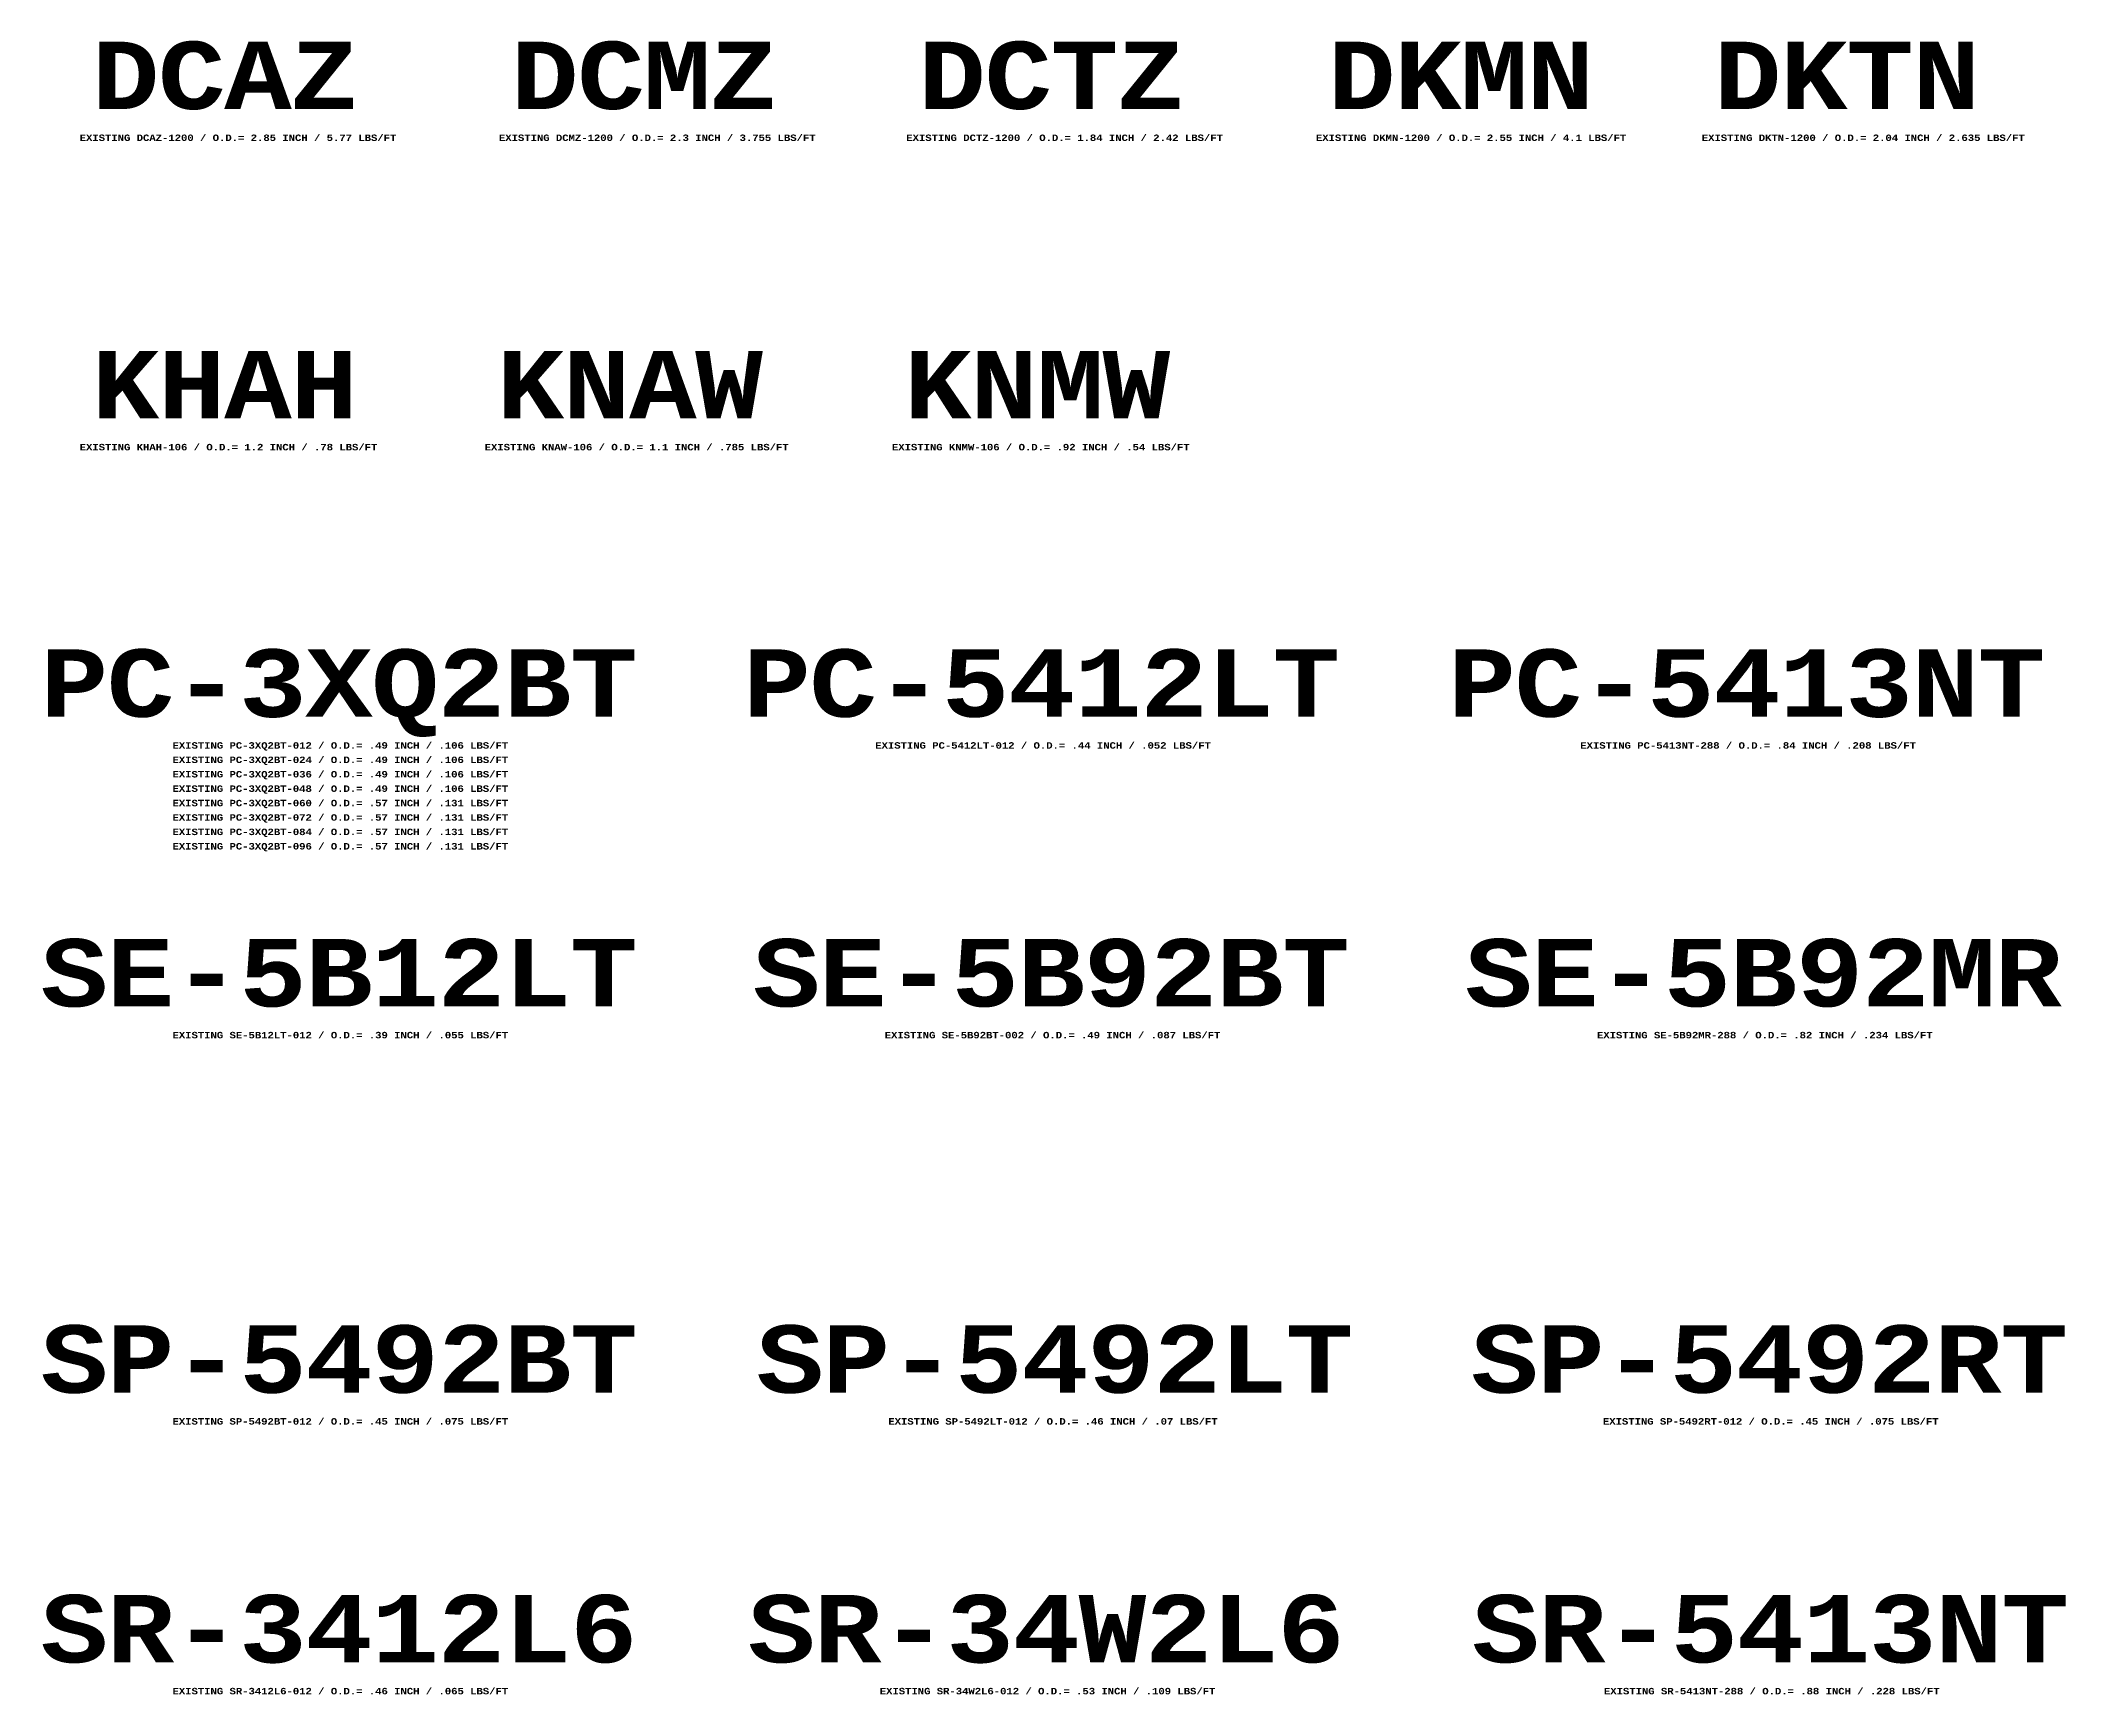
# Model space of a CAD drawing. Header units: feet. Extents: x -16154 to 3860, y -1534289809 to -1534279773.
# Drawn here: x -7186 to -4371, y -1534284753 to -1534282457 of the extents above; entities that cross this region are included whole.
import ezdxf

# ---------------------------------------------------------------- set-up
doc = ezdxf.new("R2010")
doc.units = ezdxf.units.FT
doc.header["$MEASUREMENT"] = 0
doc.layers.add('Level 6', color=7, linetype='Continuous', lineweight=0)
doc.styles.add('TelcoFixed', font='font000.shx', dxfattribs={"height": 9})

msp = doc.modelspace()

# ---------------------------------------------------------------- texts
at = {"layer": 'Level 6', "color": 150, "linetype": 'Continuous', "lineweight": 0, "attachment_point": 1, "line_spacing_factor": 0.9, "style": 'TelcoFixed', "bg_fill": 3, "box_fill_scale": 1, "bg_fill_color": 178, "bg_fill_transparency": 0}
for s, insert, char_height in [('\\fCourier New|b1|i0|c00|p54;\\T0.979;DCAZ', (-7114.5, -1534282458.7), 93.67), ('\\fCourier New|b1|i0|c00|p54;\\T0.979;DCMZ', (-6532.3, -1534282458.7), 93.67), ('\\fCourier New|b1|i0|c00|p54;\\T0.979;DCTZ', (-5966.7, -1534282458.7), 93.67), ('\\fCourier New|b1|i0|c00|p54;\\T0.979;DKMN', (-5397.7, -1534282458.7), 93.67), ('\\fCourier New|b1|i0|c00|p54;\\T0.979;DKTN', (-4861.8, -1534282458.7), 93.67), ('\\fCourier New|b1|i0|c00|p54;\\T0.979;EXISTING DCAZ-1200 / O.D.= 2.85 INCH / 5.77 LBS/FT', (-7131.4, -1534282587.7), 8.964), ('\\fCourier New|b1|i0|c00|p54;\\T0.979;EXISTING DCMZ-1200 / O.D.= 2.3 INCH / 3.755 LBS/FT', (-6549.2, -1534282587.7), 8.964), ('\\fCourier New|b1|i0|c00|p54;\\T0.979;EXISTING DCTZ-1200 / O.D.= 1.84 INCH / 2.42 LBS/FT', (-5983.5, -1534282587.7), 8.964), ('\\fCourier New|b1|i0|c00|p54;\\T0.979;EXISTING DKMN-1200 / O.D.= 2.55 INCH / 4.1 LBS/FT', (-5414.6, -1534282587.7), 8.964), ('\\fCourier New|b1|i0|c00|p54;\\T0.979;EXISTING DKTN-1200 / O.D.= 2.04 INCH / 2.635 LBS/FT', (-4878.7, -1534282587.7), 8.964), ('\\fCourier New|b1|i0|c00|p54;\\T0.979;KHAH', (-7114.5, -1534282888.2), 93.67), ('\\fCourier New|b1|i0|c00|p54;\\T0.979;KNAW', (-6552.2, -1534282888.2), 93.67), ('\\fCourier New|b1|i0|c00|p54;\\T0.979;KNMW', (-5986.5, -1534282888.2), 93.67), ('\\fCourier New|b1|i0|c00|p54;\\T0.979;EXISTING KHAH-106 / O.D.= 1.2 INCH / .78 LBS/FT', (-7131.4, -1534283017.1), 8.964), ('\\fCourier New|b1|i0|c00|p54;\\T0.979;EXISTING KNAW-106 / O.D.= 1.1 INCH / .785 LBS/FT', (-6569, -1534283017.1), 8.964), ('\\fCourier New|b1|i0|c00|p54;\\T0.979;EXISTING KNMW-106 / O.D.= .92 INCH / .54 LBS/FT', (-6003.4, -1534283017.1), 8.964), ('\\fCourier New|b1|i0|c00|p54;\\T0.979;PC-3XQ2BT', (-7185.7, -1534283302.3), 93.67), ('\\fCourier New|b1|i0|c00|p54;\\T0.979;PC-5412LT', (-6209.9, -1534283302.3), 93.67), ('\\fCourier New|b1|i0|c00|p54;\\T0.979;PC-5413NT', (-5230.7, -1534283302.3), 93.67), ('\\fCourier New|b1|i0|c00|p54;\\T0.979;EXISTING PC-5412LT-012 / O.D.= .44 INCH / .052 LBS/FT', (-6026.6, -1534283431.2), 8.964), ('\\fCourier New|b1|i0|c00|p54;\\T0.979;EXISTING PC-5413NT-288 / O.D.= .84 INCH / .208 LBS/FT', (-5047.5, -1534283431.2), 8.964), ('\\fCourier New|b1|i0|c00|p54;\\T0.979;SE-5B12LT', (-7185.7, -1534283704.4), 93.67), ('\\fCourier New|b1|i0|c00|p54;\\T0.979;SE-5B92BT', (-6196.6, -1534283704.4), 93.67), ('\\fCourier New|b1|i0|c00|p54;\\T0.979;SE-5B92MR', (-5207.6, -1534283704.4), 93.67), ('\\fCourier New|b1|i0|c00|p54;\\T0.979;EXISTING SE-5B12LT-012 / O.D.= .39 INCH / .055 LBS/FT', (-7002.5, -1534283833.3), 8.964), ('\\fCourier New|b1|i0|c00|p54;\\T0.979;EXISTING SE-5B92BT-002 / O.D.= .49 INCH / .087 LBS/FT', (-6013.4, -1534283833.3), 8.964), ('\\fCourier New|b1|i0|c00|p54;\\T0.979;EXISTING SE-5B92MR-288 / O.D.= .82 INCH / .234 LBS/FT', (-5024.3, -1534283833.3), 8.964), ('\\fCourier New|b1|i0|c00|p54;\\T0.979;SP-5492BT', (-7185.7, -1534284240.6), 93.67), ('\\fCourier New|b1|i0|c00|p54;\\T0.979;SP-5492LT', (-6191.7, -1534284240.6), 93.67), ('\\fCourier New|b1|i0|c00|p54;\\T0.979;SP-5492RT', (-5199.3, -1534284240.6), 93.67), ('\\fCourier New|b1|i0|c00|p54;\\T0.979;EXISTING SP-5492BT-012 / O.D.= .45 INCH / .075 LBS/FT', (-7002.5, -1534284369.5), 8.964), ('\\fCourier New|b1|i0|c00|p54;\\T0.979;EXISTING SP-5492LT-012 / O.D.= .46 INCH / .07 LBS/FT', (-6008.4, -1534284369.5), 8.964), ('\\fCourier New|b1|i0|c00|p54;\\T0.979;EXISTING SP-5492RT-012 / O.D.= .45 INCH / .075 LBS/FT', (-5016, -1534284369.5), 8.964), ('\\fCourier New|b1|i0|c00|p54;\\T0.979;SR-3412L6', (-7185.7, -1534284614.9), 93.67), ('\\fCourier New|b1|i0|c00|p54;\\T0.979;SR-34W2L6', (-6203.5, -1534284614.9), 93.67), ('\\fCourier New|b1|i0|c00|p54;\\T0.979;SR-5413NT', (-5197.9, -1534284614.9), 93.67), ('\\fCourier New|b1|i0|c00|p54;\\T0.979;EXISTING SR-3412L6-012 / O.D.= .46 INCH / .065 LBS/FT', (-7002.5, -1534284743.9), 8.964), ('\\fCourier New|b1|i0|c00|p54;\\T0.979;EXISTING SR-34W2L6-012 / O.D.= .53 INCH / .109 LBS/FT', (-6020.3, -1534284743.9), 8.964), ('\\fCourier New|b1|i0|c00|p54;\\T0.979;EXISTING SR-5413NT-288 / O.D.= .88 INCH / .228 LBS/FT', (-5014.6, -1534284743.9), 8.964)]:
    msp.add_mtext(s, dxfattribs=dict(at, insert=insert, char_height=char_height))

# ---------------------------------------------------------------- next in the draw order: texts
at = {"layer": 'Level 6', "color": 150, "linetype": 'Continuous', "lineweight": 0, "insert": (-7002.5, -1534283431.2), "char_height": 8.964, "attachment_point": 1, "line_spacing_factor": 0.9, "style": 'TelcoFixed', "bg_fill": 3, "box_fill_scale": 1, "bg_fill_color": 178, "bg_fill_transparency": 0}
msp.add_mtext('\\fCourier New|b1|i0|c00|p54;\\T0.979;EXISTING PC-3XQ2BT-012 / O.D.= .49 INCH / .106 LBS/FT', dxfattribs=at)

# ---------------------------------------------------------------- next in the draw order: texts
at = {"layer": 'Level 6', "color": 150, "linetype": 'Continuous', "lineweight": 0, "insert": (-7002.5, -1534283451.2), "char_height": 8.964, "attachment_point": 1, "line_spacing_factor": 0.9, "style": 'TelcoFixed', "bg_fill": 3, "box_fill_scale": 1, "bg_fill_color": 178, "bg_fill_transparency": 0}
msp.add_mtext('\\fCourier New|b1|i0|c00|p54;\\T0.979;EXISTING PC-3XQ2BT-024 / O.D.= .49 INCH / .106 LBS/FT', dxfattribs=at)

# ---------------------------------------------------------------- next in the draw order: texts
at = {"layer": 'Level 6', "color": 150, "linetype": 'Continuous', "lineweight": 0, "insert": (-7002.5, -1534283471.2), "char_height": 8.964, "attachment_point": 1, "line_spacing_factor": 0.9, "style": 'TelcoFixed', "bg_fill": 3, "box_fill_scale": 1, "bg_fill_color": 178, "bg_fill_transparency": 0}
msp.add_mtext('\\fCourier New|b1|i0|c00|p54;\\T0.979;EXISTING PC-3XQ2BT-036 / O.D.= .49 INCH / .106 LBS/FT', dxfattribs=at)

# ---------------------------------------------------------------- next in the draw order: texts
at = {"layer": 'Level 6', "color": 150, "linetype": 'Continuous', "lineweight": 0, "insert": (-7002.5, -1534283491.2), "char_height": 8.964, "attachment_point": 1, "line_spacing_factor": 0.9, "style": 'TelcoFixed', "bg_fill": 3, "box_fill_scale": 1, "bg_fill_color": 178, "bg_fill_transparency": 0}
msp.add_mtext('\\fCourier New|b1|i0|c00|p54;\\T0.979;EXISTING PC-3XQ2BT-048 / O.D.= .49 INCH / .106 LBS/FT', dxfattribs=at)

# ---------------------------------------------------------------- next in the draw order: texts
at = {"layer": 'Level 6', "color": 150, "linetype": 'Continuous', "lineweight": 0, "insert": (-7002.5, -1534283511.2), "char_height": 8.964, "attachment_point": 1, "line_spacing_factor": 0.9, "style": 'TelcoFixed', "bg_fill": 3, "box_fill_scale": 1, "bg_fill_color": 178, "bg_fill_transparency": 0}
msp.add_mtext('\\fCourier New|b1|i0|c00|p54;\\T0.979;EXISTING PC-3XQ2BT-060 / O.D.= .57 INCH / .131 LBS/FT', dxfattribs=at)

# ---------------------------------------------------------------- next in the draw order: texts
at = {"layer": 'Level 6', "color": 150, "linetype": 'Continuous', "lineweight": 0, "insert": (-7002.5, -1534283531.2), "char_height": 8.964, "attachment_point": 1, "line_spacing_factor": 0.9, "style": 'TelcoFixed', "bg_fill": 3, "box_fill_scale": 1, "bg_fill_color": 178, "bg_fill_transparency": 0}
msp.add_mtext('\\fCourier New|b1|i0|c00|p54;\\T0.979;EXISTING PC-3XQ2BT-072 / O.D.= .57 INCH / .131 LBS/FT', dxfattribs=at)

# ---------------------------------------------------------------- next in the draw order: texts
at = {"layer": 'Level 6', "color": 150, "linetype": 'Continuous', "lineweight": 0, "insert": (-7002.5, -1534283551.2), "char_height": 8.964, "attachment_point": 1, "line_spacing_factor": 0.9, "style": 'TelcoFixed', "bg_fill": 3, "box_fill_scale": 1, "bg_fill_color": 178, "bg_fill_transparency": 0}
msp.add_mtext('\\fCourier New|b1|i0|c00|p54;\\T0.979;EXISTING PC-3XQ2BT-084 / O.D.= .57 INCH / .131 LBS/FT', dxfattribs=at)

# ---------------------------------------------------------------- next in the draw order: texts
at = {"layer": 'Level 6', "color": 150, "linetype": 'Continuous', "lineweight": 0, "insert": (-7002.5, -1534283571.2), "char_height": 8.964, "attachment_point": 1, "line_spacing_factor": 0.9, "style": 'TelcoFixed', "bg_fill": 3, "box_fill_scale": 1, "bg_fill_color": 178, "bg_fill_transparency": 0}
msp.add_mtext('\\fCourier New|b1|i0|c00|p54;\\T0.979;EXISTING PC-3XQ2BT-096 / O.D.= .57 INCH / .131 LBS/FT', dxfattribs=at)

doc.saveas('drawing.dxf')
